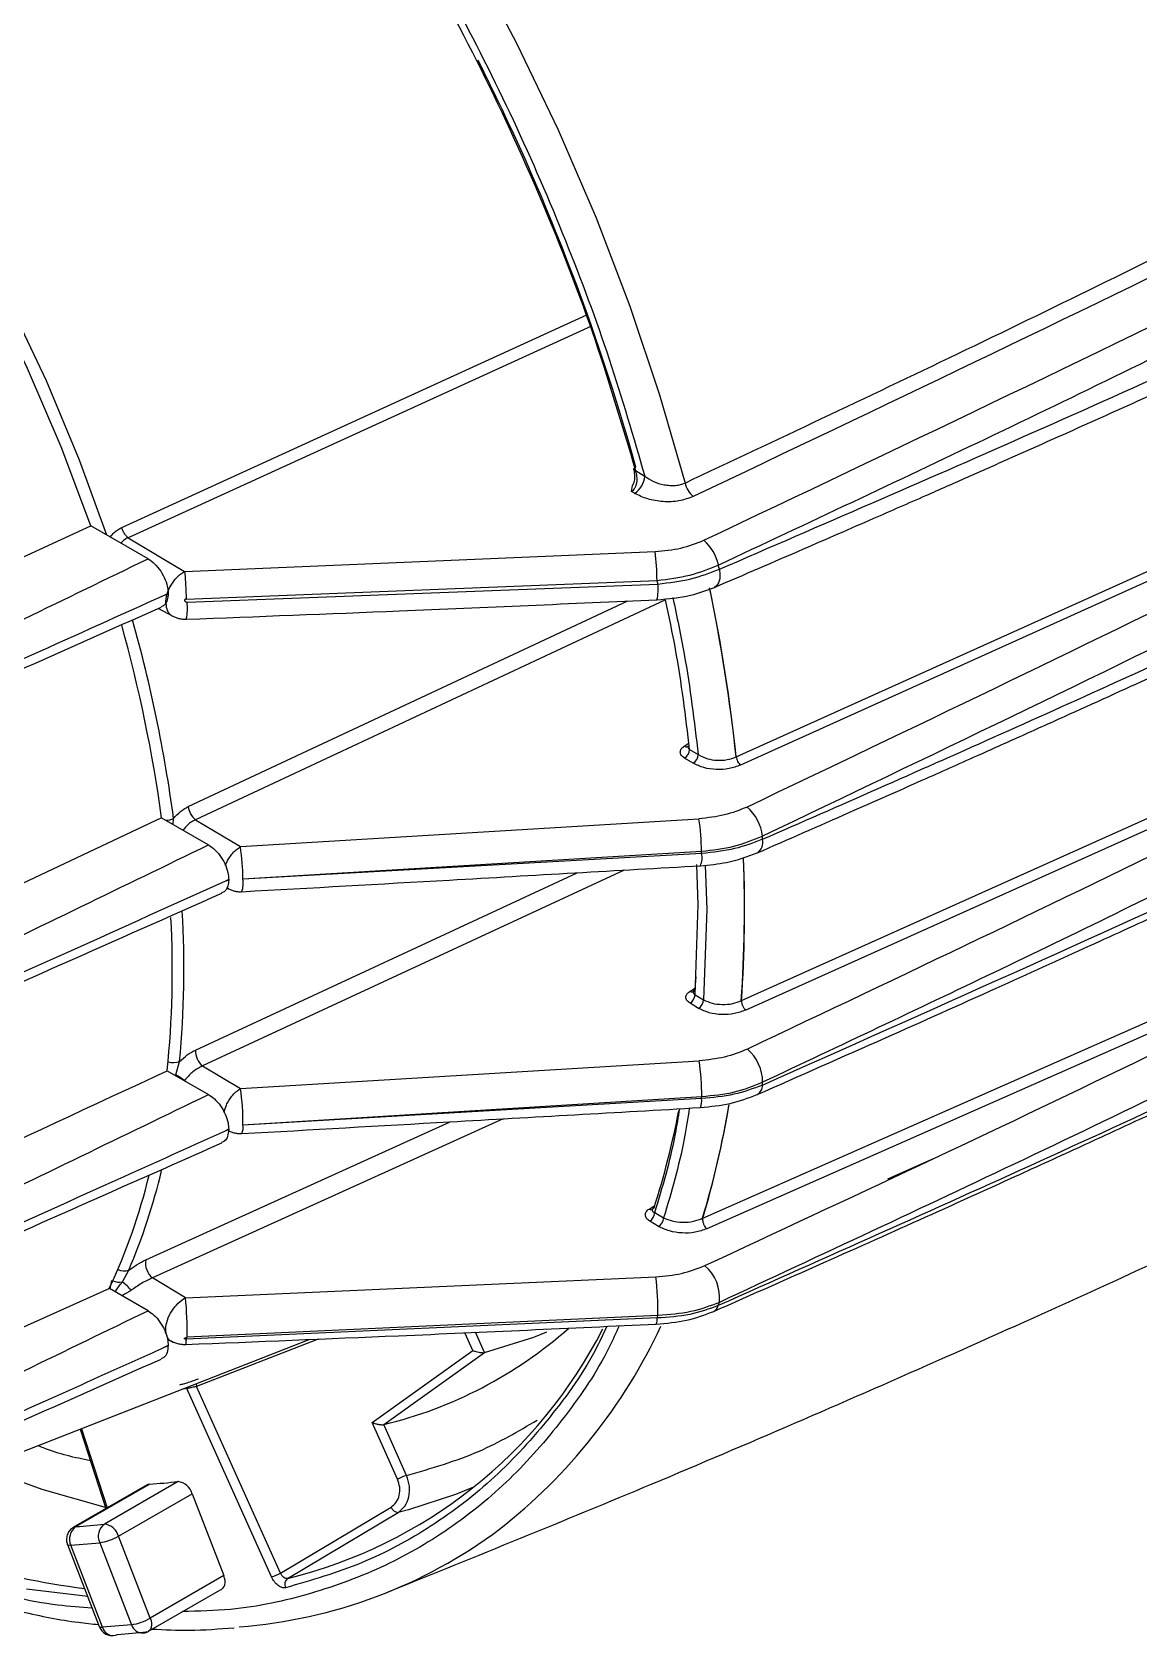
# Model space of a CAD drawing. Extents: x 8 to 113, y 0 to 87.
# Drawn here: x 14.88 to 17.218, y 2.836 to 6.237 of the extents above; entities that cross this region are included whole.
import ezdxf

# ---------------------------------------------------------------- set-up
doc = ezdxf.new("R2010")
doc.units = 0
doc.header["$MEASUREMENT"] = 0
doc.layers.add('OBJECT', color=7, linetype='CONTINUOUS')

msp = doc.modelspace()

# ---------------------------------------------------------------- linework, layer by layer
at = {"layer": 'OBJECT'}
for p, q in [((15.069, 5.1908), (16.0519, 5.6405)), ((16.0615, 5.6165), (15.0826, 5.1692)), ((16.3674, 4.7061), (18.438, 5.6407)), ((18.4469, 5.6233), (16.3764, 4.6888)), ((16.1547, 5.3109), (16.1741, 5.2993)), ((16.1464, 5.2668), (16.1486, 5.2795)), ((16.1528, 5.263), (16.1464, 5.2668)), ((13.3165, 4.4141), (15.0035, 5.1946)), ((15.1246, 5.1247), (15.0035, 5.1946)), ((15.0826, 5.1692), (15.2019, 5.098)), ((15.2019, 5.098), (16.1961, 5.1401)), ((15.2019, 5.098), (15.2019, 5.0979)), ((15.2052, 5.0396), (16.2001, 5.0788)), ((15.2072, 5.0331), (16.2019, 5.0713)), ((15.1672, 5.0511), (15.1672, 5.0509)), ((15.2096, 4.601), (16.1387, 5.0355)), ((16.2181, 5.0376), (15.2247, 4.5731)), ((16.3784, 4.1909), (18.313, 5.06)), ((18.322, 5.0403), (16.3874, 4.171)), ((15.1468, 5.0198), (15.1771, 5.0032)), ((16.2576, 4.7288), (16.2671, 4.7347)), ((16.2643, 4.7289), (16.2651, 4.7283)), ((16.2765, 4.6926), (16.2583, 4.7035)), ((16.2689, 4.7216), (16.2871, 4.7108)), ((15.1533, 4.5773), (13.5283, 3.8134)), ((15.1533, 4.5773), (15.2524, 4.5201)), ((15.1776, 4.5633), (15.1786, 4.576)), ((15.2247, 4.5731), (15.3199, 4.5163)), ((15.3199, 4.5163), (16.2887, 4.5754)), ((16.2966, 3.731), (18.0948, 4.5257)), ((15.3252, 4.4484), (16.2941, 4.5066)), ((16.2945, 4.5017), (15.3252, 4.4477)), ((18.1035, 4.5039), (16.3052, 3.7089)), ((15.2246, 4.0862), (16.0317, 4.4612)), ((16.1304, 4.4668), (15.2399, 4.0528)), ((16.2873, 4.3937), (16.2843, 4.4789)), ((16.302, 4.4773), (16.3053, 4.3833)), ((15.2948, 4.4274), (15.2908, 4.4303)), ((15.291, 4.4294), (15.2946, 4.4275)), ((15.2951, 4.4466), (15.2951, 4.4464)), ((16.2804, 4.2035), (16.2873, 4.3937)), ((16.3053, 4.3833), (16.2984, 4.1928)), ((16.2819, 4.2411), (16.2802, 4.2156)), ((16.2694, 4.2105), (16.2803, 4.2172)), ((16.2878, 4.1746), (16.2698, 4.1854)), ((16.2804, 4.2035), (16.2984, 4.1928)), ((16.3782, 4.1908), (16.3782, 4.1898)), ((16.3784, 4.1899), (16.3784, 4.1909)), ((15.1837, 4.0342), (15.1914, 4.0625)), ((15.2399, 4.0528), (15.32, 4.005)), ((15.32, 4.005), (16.2891, 4.0639)), ((15.1653, 4.0429), (15.2524, 3.9926)), ((15.1837, 4.0342), (15.1814, 4.0336)), ((15.3252, 3.9287), (16.2945, 3.9884)), ((16.2941, 3.984), (15.3252, 3.9281)), ((15.1197, 3.643), (15.7631, 3.9349)), ((15.8747, 3.9412), (15.1339, 3.6049)), ((15.2951, 3.9189), (15.2951, 3.9191)), ((16.7823, 3.8559), (16.6872, 3.8133)), ((16.1836, 3.7506), (16.1954, 3.7578)), ((16.1954, 3.7431), (16.2141, 3.7319)), ((16.2035, 3.7138), (16.1847, 3.725)), ((16.2964, 3.7309), (16.296, 3.7278)), ((16.2963, 3.7279), (16.2966, 3.731)), ((15.0705, 3.5966), (15.084, 3.6212)), ((15.2039, 3.5631), (16.1978, 3.6073)), ((15.0429, 3.5828), (13.3814, 2.836)), ((15.1246, 3.5357), (15.0429, 3.5828)), ((15.0444, 3.5819), (15.0481, 3.5998)), ((15.2039, 3.5631), (15.1339, 3.6049)), ((16.2001, 3.5203), (15.205, 3.4752)), ((16.2019, 3.5257), (15.2072, 3.4795)), ((14.614, 3.1413), (15.4651, 3.475)), ((15.1657, 3.4758), (15.1773, 3.4694)), ((15.4838, 3.4758), (15.2274, 3.3758)), ((15.811, 3.4515), (15.7941, 3.4891)), ((15.8356, 3.4471), (15.8163, 3.4901)), ((15.1617, 3.4596), (15.1672, 3.462)), ((15.1672, 3.462), (15.1672, 3.4621)), ((15.5981, 3.2993), (15.811, 3.4515)), ((15.623, 3.295), (15.8359, 3.4472)), ((15.8359, 3.4472), (15.8356, 3.4471)), ((15.2069, 3.3711), (15.1955, 3.3693)), ((15.2057, 3.3733), (15.2069, 3.3711)), ((15.3856, 2.9732), (15.2069, 3.3711)), ((15.4046, 2.9812), (15.2274, 3.3758)), ((14.9809, 3.2852), (15.0358, 3.1176)), ((14.9838, 3.2863), (15.0385, 3.1191)), ((15.6519, 3.1797), (15.5981, 3.2993)), ((15.623, 3.295), (15.6227, 3.2949)), ((15.6709, 3.1876), (15.6227, 3.2949)), ((15.123, 3.1679), (14.9675, 3.0781)), ((14.9722, 3.0795), (15.1278, 3.1693)), ((15.1883, 3.1747), (15.0328, 3.0849)), ((15.0621, 3.0592), (15.2176, 3.149)), ((15.2176, 3.149), (15.2848, 2.9759)), ((15.4046, 2.9812), (15.6382, 3.1208)), ((15.4196, 2.9697), (15.6529, 3.1093)), ((15.6749, 3.1149), (15.6529, 3.1093)), ((14.9545, 3.0413), (15.0217, 2.8681)), ((14.9612, 3.0399), (15.0225, 3.0453)), ((15.0284, 2.8667), (14.9612, 3.0399)), ((15.0225, 3.0453), (15.0897, 2.8722)), ((15.1293, 2.8861), (15.0621, 3.0592)), ((15.2848, 2.9759), (15.1293, 2.8861)), ((14.9971, 2.9314), (14.8677, 2.9475)), ((15.1259, 2.8584), (15.2814, 2.9482)), ((15.0219, 2.8682), (15.0237, 2.864)), ((15.0897, 2.8722), (15.0284, 2.8667))]:
    msp.add_line(p, q, dxfattribs=at)
at = {"layer": 'OBJECT', "flags": 128}
for points in [[(14.3998, 7.9764), (14.544, 7.8764), (14.6868, 7.7658), (14.8277, 7.6453), (14.9659, 7.5152), (15.1008, 7.3763), (15.2319, 7.2292), (15.3584, 7.0746), (15.4798, 6.9131), (15.5955, 6.7456), (15.705, 6.5728), (15.8078, 6.3955), (15.9034, 6.2146), (15.9914, 6.0308), (16.0713, 5.8451), (16.1428, 5.6583), (16.2055, 5.4712), (16.2592, 5.2848)], [(15.0035, 5.1946), (14.9412, 5.3612), (14.8702, 5.5267), (14.7909, 5.6902), (14.7037, 5.8506), (14.6094, 6.0069), (14.5083, 6.1581), (14.4012, 6.3032), (14.2888, 6.4415), (14.1717, 6.5719), (14.0506, 6.6938), (13.9264, 6.8062), (13.7997, 6.9086), (13.6715, 7.0003), (13.5425, 7.0807), (13.4134, 7.1493), (13.2852, 7.2057), (13.1586, 7.2495)], [(13.7066, 7.0065), (13.8361, 6.9121), (13.964, 6.8068), (14.0892, 6.6914), (14.2111, 6.5666), (14.3289, 6.4331), (14.4417, 6.2919), (14.549, 6.1437), (14.65, 5.9897), (14.7441, 5.8306), (14.8307, 5.6675), (14.9092, 5.5016), (14.9792, 5.3337), (15.0366, 5.1754)], [(16.1509, 5.313), (16.1508, 5.3136), (16.1512, 5.3147), (16.152, 5.3159), (16.1534, 5.3171), (16.1552, 5.3183)], [(16.1547, 5.3109), (16.153, 5.3113), (16.1518, 5.3119), (16.151, 5.3127), (16.1509, 5.313)], [(16.3318, 5.1025), (16.333, 5.0917), (16.3325, 5.082), (16.3303, 5.0739), (16.3266, 5.0679), (16.3216, 5.0643)], [(15.2951, 4.4466), (15.292, 4.4451), (15.2896, 4.444)], [(16.2802, 4.2156), (16.2799, 4.2135), (16.2792, 4.2118), (16.2781, 4.2104), (16.2768, 4.2095), (16.2752, 4.2091), (16.2734, 4.2091), (16.2714, 4.2096), (16.2694, 4.2105)], [(15.8359, 3.4472), (15.9398, 3.4799), (15.9676, 3.491)], [(14.7745, 3.2042), (14.9, 3.1587), (15.039, 3.1194)], [(15.1278, 3.1693), (15.1243, 3.1685), (15.123, 3.1679)], [(15.8121, 3.1626), (15.7743, 3.1472), (15.6749, 3.1149)], [(14.9674, 3.0781), (14.9687, 3.0787), (14.9722, 3.0795)], [(14.9612, 3.0399), (14.9581, 3.0398), (14.9558, 3.0402), (14.9546, 3.041), (14.9545, 3.0413)], [(15.2814, 2.9482), (15.2834, 2.9498), (15.2856, 2.9526), (15.287, 2.9562), (15.2876, 2.9606), (15.2875, 2.9654), (15.2865, 2.9706), (15.2848, 2.9759)], [(15.0217, 2.8681), (15.0218, 2.8679), (15.023, 2.867), (15.0253, 2.8666), (15.0284, 2.8667)], [(15.1293, 2.8861), (15.131, 2.8808), (15.1319, 2.8756), (15.1321, 2.8708), (15.1314, 2.8664), (15.13, 2.8628), (15.1279, 2.86), (15.1259, 2.8585)], [(15.0514, 2.849), (15.0556, 2.8497), (15.0599, 2.8516)], [(15.1218, 2.8571), (15.1175, 2.8553), (15.1143, 2.8546)]]:
    msp.add_lwpolyline(points, dxfattribs=at)
at = {"layer": 'OBJECT'}
for centre, radius, start, end in [((11.6461, 4.0648), 4.6802, 15.5359, 26.8436), ((16.1273, 5.3023), 0.0469, 302.9818, 356.325), ((16.3109, 5.2963), 0.0529, 192.5822, 229.5121), ((15.5814, 5.0693), 0.6188, 0.8779, 6.5725), ((16.2384, 5.0931), 0.0931, 11.4605, 49.4003), ((12.1219, 4.1166), 4.3238, 13.1798, 13.3033), ((16.1118, 5.0597), 0.0908, 346.2754, 7.3509), ((11.9094, 4.0518), 4.4119, 13.3602, 13.4601), ((12.6867, 4.3126), 3.7014, 6.102, 11.7043), ((12.7172, 4.3173), 3.6709, 6.0795, 11.6625), ((15.1074, 5.02), 0.1006, 346.9405, 7.4854), ((12.1106, 4.1596), 3.0712, 7.818, 15.5811), ((12.1363, 4.1668), 3.0697, 7.6615, 15.6581), ((16.2623, 4.7354), 0.0081, 234.7196, 287.4787), ((16.2455, 4.7231), 0.0235, 303.0904, 356.3183), ((16.2637, 4.7123), 0.0235, 303.0915, 356.3172), ((15.2539, 4.607), 0.0447, 187.7073, 229.2907), ((16.3298, 4.529), 0.0933, 5.8361, 49.5594), ((15.1589, 4.6195), 0.0477, 274.5505, 294.3635), ((15.782, 4.5014), 0.5121, 0.5779, 8.2983), ((16.3972, 4.5255), 0.0267, 303.1646, 13.6523), ((12.9941, 4.2506), 3.4405, 4.6882, 4.7992), ((14.8073, 4.4424), 0.5179, 0.6564, 8.1948), ((16.2577, 4.493), 0.0378, 333.8457, 13.4122), ((12.5933, 4.193), 3.714, 4.7682, 4.8435), ((13.5989, 4.3828), 2.7859, 356.0476, 2.2633), ((13.6278, 4.3824), 2.7573, 356.016, 2.2567), ((15.2724, 4.439), 0.0535, 340.4959, 9.4051), ((13.0585, 4.2548), 2.1174, 354.2582, 3.0195), ((13.0555, 4.2585), 2.1449, 354.7551, 3.2552), ((16.257, 4.205), 0.0235, 303.0898, 356.317), ((16.275, 4.1943), 0.0235, 303.0915, 356.3172), ((16.3865, 4.1719), 0.0207, 113.1063, 113.8353), ((15.2682, 4.086), 0.0436, 179.7194, 229.5404), ((16.332, 4.0188), 0.0912, 359.737, 49.7769), ((15.178, 4.0961), 0.0362, 252.4717, 291.7289), ((15.7804, 3.99), 0.5141, 359.8234, 8.2684), ((15.1294, 3.9365), 0.1118, 50.0678, 60.9349), ((13.9038, 4.2465), 2.5297, 354.6882, 354.8249), ((14.8044, 3.9312), 0.5209, 359.7271, 8.1509), ((16.2596, 3.9786), 0.0349, 337.0604, 8.842), ((13.5424, 4.2424), 2.7638, 354.6346, 354.7261), ((16.401, 4.0113), 0.0217, 298.8731, 2.836), ((14.4676, 4.3021), 1.8115, 342.3602, 349.058), ((14.4371, 4.2897), 1.9414, 343.273, 350.5535), ((14.4381, 4.2896), 1.9406, 343.2723, 350.5028), ((15.2926, 3.923), 0.033, 336.6542, 8.9238), ((13.8884, 4.1235), 1.2748, 334.9054, 346.3104), ((13.8696, 4.138), 1.3197, 336.9489, 346.5826), ((16.1884, 3.7574), 0.00829, 235.1706, 285.6952), ((16.1719, 3.7446), 0.0235, 303.0909, 356.3165), ((16.1907, 3.7334), 0.0235, 303.0885, 356.3176), ((16.3005, 3.7212), 0.0106, 111.6706, 113.0764), ((15.1601, 3.6363), 0.0409, 170.6275, 230.212), ((15.0743, 3.6484), 0.0288, 242.4042, 289.6113), ((15.5676, 3.5344), 0.6343, 359.21, 6.5914), ((16.2452, 3.5638), 0.0872, 353.0168, 50.2447), ((15.0646, 3.6363), 0.0402, 249.1153, 278.4143), ((15.0226, 3.531), 0.0812, 35.6015, 53.8204), ((14.4471, 3.491), 0.7602, 359.1328, 5.4433), ((16.3121, 3.5504), 0.0179, 292.9451, 347.9633), ((14.6498, 4.093), 1.7665, 341.9827, 342.208), ((16.1727, 3.5172), 0.0276, 339.0505, 6.3812), ((14.4602, 4.0957), 1.8326, 341.7006, 341.879), ((15.1752, 3.9624), 1.0223, 283.8287, 332.9511), ((15.4052, 4.1883), 0.9195, 283.7028, 311.3755), ((15.1443, 3.9987), 1.1738, 308.0178, 335.0356), ((15.2498, 3.3834), 0.0236, 184.8995, 198.7454), ((15.0631, 4.2341), 1.0668, 273.4766, 276.7422), ((15.1837, 3.1398), 0.0352, 15.1926, 82.4241), ((15.6937, 3.1065), 0.0843, 105.7214, 119.7685), ((15.2288, 4.7664), 1.8334, 245.6295, 262.5299), ((15.654, 3.1258), 0.0166, 197.5508, 266.217), ((14.9915, 3.0528), 0.0329, 125.9471, 203.143), ((14.9075, 4.1443), 1.0668, 273.4766, 276.7422), ((15.0517, 3.0589), 0.0322, 126.0933, 204.8037), ((15.0281, 3.05), 0.0352, 15.1926, 82.4241), ((15.2379, 3.9159), 1.0512, 274.3397, 306.7761), ((15.005, 3.1585), 0.1145, 278.7777, 299.8913), ((15.3628, 3.0544), 0.0843, 285.7217, 299.7682), ((15.4289, 2.9574), 0.0155, 127.3348, 207.8951), ((15.0514, 2.8727), 0.0237, 194.735, 270.1327), ((15.0722, 2.9853), 0.1145, 278.7777, 299.8913), ((15.1137, 2.8798), 0.0251, 197.5417, 271.4628), ((14.9869, 4.0172), 1.1679, 273.5854, 276.6335)]:
    msp.add_arc(centre, radius, start, end, dxfattribs=at)
for points, knots in [([(14.3643, 7.9047), (14.4279, 7.8609), (14.5562, 7.7727), (14.7469, 7.6151), (14.9364, 7.4379), (15.1219, 7.2408), (15.3009, 7.0261), (15.4701, 6.7968), (15.6275, 6.5559), (15.7708, 6.3066), (15.8983, 6.0533), (16.0083, 5.7992), (16.102, 5.5475), (16.1502, 5.3816), (16.1741, 5.2993)], [0, 0, 0, 0, 0.0803207, 0.16194, 0.244772, 0.3293776, 0.4144874, 0.5, 0.5855181, 0.670628, 0.755228, 0.8380655, 0.919682, 1, 1, 1, 1]), ([(15.2898, 7.0114), (15.3536, 6.9267), (15.4817, 6.7568), (15.6555, 6.482), (15.8133, 6.196), (15.9505, 5.9021), (16.0674, 5.6055), (16.1257, 5.4088), (16.1547, 5.3109)], [0, 0, 0, 0, 0.165461, 0.332207, 0.5, 0.667784, 0.834534, 1, 1, 1, 1]), ([(16.2592, 5.2848), (16.4517, 5.3754), (16.8435, 5.56), (17.4321, 5.8489), (18.0176, 6.1451), (18.5939, 6.4475), (18.9913, 6.6602), (19.1979, 6.7757), (19.2193, 6.7876)], [0, 0, 0, 0, 0.1891529, 0.3851663, 0.5880463, 0.7814733, 0.977427, 1, 1, 1, 1]), ([(19.2498, 6.77), (19.0396, 6.6534), (18.4569, 6.3303), (17.4678, 5.8234), (16.6734, 5.4451), (16.2765, 5.2561)], [0, 0, 0, 0, 0.2201851, 0.6104297, 1, 1, 1, 1]), ([(16.299, 5.1637), (16.7044, 5.3564), (17.5159, 5.7421), (18.53, 6.261), (19.1286, 6.5928), (19.347, 6.7139)], [0, 0, 0, 0, 0.388118, 0.776745, 1, 1, 1, 1]), ([(16.3296, 5.1115), (16.5185, 5.2001), (16.9028, 5.3804), (17.4797, 5.6621), (18.0536, 5.9508), (18.6192, 6.2453), (19.0785, 6.4905), (19.3498, 6.6414), (19.4393, 6.6911)], [0, 0, 0, 0, 0.176451, 0.3589388, 0.5474679, 0.7276616, 0.9101702, 1, 1, 1, 1]), ([(16.3318, 5.1025), (16.5465, 5.1955), (16.9886, 5.3869), (17.659, 5.6904), (18.1098, 5.9039), (18.3412, 6.0136)], [0, 0, 0, 0, 0.315, 0.648332, 1, 1, 1, 1]), ([(16.3216, 5.0643), (16.3843, 5.0913), (16.4967, 5.1398), (16.6454, 5.2046), (16.7609, 5.2552), (16.8567, 5.2975), (17.0365, 5.3773), (17.2628, 5.4789), (17.5282, 5.6), (17.6965, 5.6777), (17.8197, 5.7351), (17.9126, 5.7785), (18.0301, 5.8338), (18.1724, 5.9012), (18.2751, 5.9503), (18.3306, 5.9769)], [0, 0, 0, 0, 0.091691, 0.164514, 0.218476, 0.261777, 0.30597, 0.484367, 0.5981, 0.703041, 0.737311, 0.783982, 0.843319, 0.915324, 1, 1, 1, 1]), ([(18.4469, 5.6233), (18.1099, 5.4487), (17.4358, 5.0994), (16.7389, 4.7664), (16.3903, 4.5999)], [0, 0, 0, 0, 0.499931, 1, 1, 1, 1]), ([(18.5055, 5.5759), (18.1619, 5.3976), (17.4793, 5.0433), (16.7733, 4.706), (16.4226, 4.5384)], [0, 0, 0, 0, 0.50338, 1, 1, 1, 1]), ([(16.4232, 4.5318), (16.5861, 4.6034), (16.9217, 4.7509), (17.4327, 4.9832), (17.9671, 5.2319), (18.3271, 5.4059), (18.5118, 5.4951)], [0, 0, 0, 0, 0.22962, 0.472827, 0.72962, 1, 1, 1, 1]), ([(16.4118, 4.5032), (16.477, 4.5317), (16.5939, 4.5829), (16.7485, 4.6514), (16.8686, 4.705), (16.9682, 4.7497), (17.1551, 4.8339), (17.3903, 4.9413), (17.6663, 5.0692), (17.8412, 5.1513), (17.9693, 5.2119), (18.0658, 5.2577), (18.188, 5.3161), (18.3358, 5.3872), (18.4425, 5.4391), (18.5002, 5.4672)], [0, 0, 0, 0, 0.09169, 0.164513, 0.218477, 0.261778, 0.305972, 0.48437, 0.598102, 0.703044, 0.737312, 0.783982, 0.843318, 0.915323, 1, 1, 1, 1]), ([(16.1464, 5.2668), (16.1476, 5.2678), (16.1503, 5.2698), (16.1535, 5.2742), (16.156, 5.2797), (16.1581, 5.2879), (16.1584, 5.2989), (16.156, 5.3069), (16.1547, 5.3109)], [0, 0, 0, 0, 0.115727, 0.237004, 0.365059, 0.500934, 0.749863, 1, 1, 1, 1]), ([(16.1509, 5.313), (16.1517, 5.3085), (16.1534, 5.2997), (16.1521, 5.2876), (16.1491, 5.2818), (16.1481, 5.2798)], [0, 0, 0, 0, 0.402238, 0.791312, 1, 1, 1, 1]), ([(16.1741, 5.2993), (16.18, 5.2953), (16.1919, 5.2873), (16.2112, 5.2814), (16.2272, 5.2794), (16.2391, 5.2796), (16.25, 5.2813), (16.2562, 5.2837), (16.2592, 5.2848)], [0, 0, 0, 0, 0.250259, 0.499689, 0.634038, 0.76157, 0.883198, 1, 1, 1, 1]), ([(16.2765, 5.2561), (16.2668, 5.2526), (16.2473, 5.2455), (16.2125, 5.2445), (16.1791, 5.25), (16.1616, 5.2586), (16.1528, 5.263)], [0, 0, 0, 0, 0.2497037, 0.4994833, 0.7493642, 1, 1, 1, 1]), ([(15.0449, 5.1706), (15.0475, 5.174), (15.0543, 5.1828), (15.0634, 5.1878), (15.069, 5.1908)], [0, 0, 0, 0, 0.384931, 1, 1, 1, 1]), ([(15.0826, 5.1692), (15.0812, 5.1704), (15.0784, 5.1728), (15.0745, 5.1782), (15.0712, 5.1844), (15.0697, 5.1887), (15.069, 5.1908)], [0, 0, 0, 0, 0.245159, 0.499986, 0.754817, 1, 1, 1, 1]), ([(15.0826, 5.1692), (15.0791, 5.1675), (15.0734, 5.1647), (15.0691, 5.1596), (15.0675, 5.1576)], [0, 0, 0, 0, 0.606097, 1, 1, 1, 1]), ([(16.1961, 5.1401), (16.2147, 5.1418), (16.2519, 5.1451), (16.2833, 5.1575), (16.299, 5.1637)], [0, 0, 0, 0, 0.498689, 1, 1, 1, 1]), ([(16.3191, 3.5339), (16.4023, 3.5706), (16.5568, 3.6389), (16.7694, 3.7344), (16.946, 3.8144), (17.0895, 3.8801), (17.212, 3.9365), (17.3259, 3.9893), (17.5092, 4.0748), (17.7616, 4.1939), (18.0647, 4.3396), (18.3488, 4.4783), (18.6061, 4.6058), (18.8055, 4.7061), (18.9594, 4.7841), (19.0859, 4.8487), (19.2423, 4.9291), (19.4282, 5.0259), (19.5765, 5.1035), (19.6622, 5.1492), (19.6766, 5.1569)], [0, 0, 0, 0, 0.071655, 0.133072, 0.184261, 0.22523, 0.258397, 0.291507, 0.325145, 0.419722, 0.514664, 0.595221, 0.674581, 0.746977, 0.776419, 0.814924, 0.862775, 0.919976, 0.986531, 1, 1, 1, 1]), ([(19.6766, 5.1647), (19.4717, 5.0571), (19.0494, 4.8353), (18.3921, 4.506), (17.7088, 4.1753), (17.0208, 3.8543), (16.5569, 3.6478), (16.3296, 3.5466)], [0, 0, 0, 0, 0.190637, 0.392769, 0.598173, 0.803117, 1, 1, 1, 1]), ([(13.9358, 4.5463), (14.1574, 4.6544), (14.5533, 4.8475), (14.95, 5.04), (15.1246, 5.1247)], [0, 0, 0, 0, 0.560008, 1, 1, 1, 1]), ([(15.1246, 5.1247), (15.1294, 5.1213), (15.1391, 5.1146), (15.1519, 5.0987), (15.1616, 5.0806), (15.1665, 5.064), (15.167, 5.0547), (15.1672, 5.0511)], [0, 0, 0, 0, 0.217203, 0.434333, 0.650165, 0.864389, 1, 1, 1, 1]), ([(16.2001, 5.0788), (16.2239, 5.0817), (16.2707, 5.0876), (16.3102, 5.1036), (16.3296, 5.1115)], [0, 0, 0, 0, 0.506803, 1, 1, 1, 1]), ([(16.2019, 5.0713), (16.2258, 5.0742), (16.2727, 5.0798), (16.3123, 5.095), (16.3318, 5.1025)], [0, 0, 0, 0, 0.509049, 1, 1, 1, 1]), ([(15.1621, 5.0306), (15.1626, 5.0369), (15.1636, 5.0495), (15.1725, 5.0692), (15.1832, 5.0833), (15.1933, 5.0926), (15.199, 5.0961), (15.2019, 5.0979)], [0, 0, 0, 0, 0.250886, 0.499859, 0.733623, 0.862855, 1, 1, 1, 1]), ([(15.2019, 5.0979), (15.2023, 5.0935), (15.2031, 5.085), (15.2041, 5.0683), (15.2048, 5.0528), (15.2051, 5.0437), (15.2052, 5.0396)], [0, 0, 0, 0, 0.295101, 0.569756, 0.806961, 1, 1, 1, 1]), ([(15.1617, 5.0486), (15.1613, 5.0484), (15.0669, 5.0058), (14.9052, 4.9329), (14.7272, 4.8526), (14.6427, 4.8144), (14.6253, 4.8066), (14.6248, 4.8064)], [0, 0, 0, 0, 0.002464, 0.527441, 0.903158, 0.997088, 1, 1, 1, 1]), ([(15.1672, 5.0509), (15.1668, 5.0464), (15.166, 5.0366), (15.1606, 5.0267), (15.1547, 5.0242), (15.1524, 5.0232)], [0, 0, 0, 0, 0.34784, 0.742005, 1, 1, 1, 1]), ([(15.1672, 5.0511), (15.1662, 5.0507), (15.1644, 5.0498), (15.1625, 5.0489), (15.1617, 5.0486)], [0, 0, 0, 0, 0.559993, 1, 1, 1, 1]), ([(15.1617, 5.0486), (15.1628, 5.049), (15.1646, 5.0498), (15.1664, 5.0506), (15.1672, 5.0509)], [0, 0, 0, 0, 0.5599937, 1, 1, 1, 1]), ([(15.2052, 5.0396), (15.2047, 5.0395), (15.2039, 5.0394), (15.203, 5.039), (15.2024, 5.0385), (15.202, 5.0379), (15.2018, 5.0372), (15.2019, 5.0364), (15.2022, 5.0355), (15.2029, 5.0345), (15.2042, 5.0337), (15.2057, 5.0332), (15.2067, 5.0331), (15.2072, 5.0331)], [0, 0, 0, 0, 0.13574, 0.194591, 0.250843, 0.311563, 0.37511, 0.438068, 0.500883, 0.619799, 0.750938, 0.873701, 1, 1, 1, 1]), ([(15.2057, 4.9969), (15.3558, 5.0027), (15.6873, 5.0154), (16.0186, 5.0301), (16.2, 5.0381)], [0, 0, 0, 0, 0.452475, 1, 1, 1, 1]), ([(16.2, 5.0381), (16.2243, 5.0403), (16.2677, 5.0442), (16.3051, 5.0582), (16.3216, 5.0643)], [0, 0, 0, 0, 0.559422, 1, 1, 1, 1]), ([(16.2689, 4.7216), (16.2605, 4.7918), (16.2481, 4.8957), (16.2255, 5.0029), (16.2181, 5.0376)], [0, 0, 0, 0, 0.676025, 1, 1, 1, 1]), ([(16.2336, 5.0427), (16.242, 5.0027), (16.2657, 4.8901), (16.2787, 4.7811), (16.2871, 4.7108)], [0, 0, 0, 0, 0.35548, 1, 1, 1, 1]), ([(18.322, 5.0403), (18.005, 4.878), (17.3712, 4.5535), (16.7176, 4.2434), (16.3909, 4.0884)], [0, 0, 0, 0, 0.500229, 1, 1, 1, 1]), ([(18.5118, 5.053), (18.3271, 4.9572), (17.9671, 4.7704), (17.4327, 4.5032), (16.9217, 4.2537), (16.5861, 4.0953), (16.4232, 4.0184)], [0, 0, 0, 0, 0.27038, 0.527173, 0.77038, 1, 1, 1, 1]), ([(13.9493, 4.4889), (14.1322, 4.5699), (14.5336, 4.7476), (14.9345, 4.9256), (15.1527, 5.0225)], [0, 0, 0, 0, 0.455752, 1, 1, 1, 1]), ([(15.1621, 5.0306), (15.1628, 5.0252), (15.1639, 5.0166), (15.1687, 5.0095), (15.1719, 5.0064), (15.1738, 5.0051), (15.1748, 5.0044), (15.1753, 5.0042), (15.1754, 5.0041)], [0, 0, 0, 0, 0.464823, 0.730673, 0.871917, 0.944596, 0.981447, 1, 1, 1, 1]), ([(15.1753, 5.0042), (15.1775, 5.0031), (15.182, 5.0009), (15.1895, 4.9986), (15.1976, 4.9971), (15.2029, 4.997), (15.2057, 4.9969)], [0, 0, 0, 0, 0.247422, 0.487124, 0.732383, 1, 1, 1, 1]), ([(16.4226, 4.0124), (16.7733, 4.1686), (17.4793, 4.4831), (18.1619, 4.8132), (18.5055, 4.9794)], [0, 0, 0, 0, 0.49662, 1, 1, 1, 1]), ([(16.4114, 3.9923), (16.5019, 4.0322), (16.671, 4.1068), (16.9054, 4.212), (17.1037, 4.3019), (17.2673, 4.3768), (17.4059, 4.4408), (17.5314, 4.4991), (17.6544, 4.5566), (17.779, 4.6152), (17.9162, 4.6802), (18.0782, 4.7575), (18.2748, 4.8522), (18.4171, 4.9217), (18.4942, 4.9595)], [0, 0, 0, 0, 0.127673, 0.238652, 0.332946, 0.410559, 0.472851, 0.532128, 0.591338, 0.650482, 0.712496, 0.790612, 0.886445, 1, 1, 1, 1]), ([(16.2583, 4.7035), (16.2558, 4.7053), (16.2509, 4.709), (16.2486, 4.716), (16.2505, 4.7231), (16.2553, 4.7269), (16.2576, 4.7288)], [0, 0, 0, 0, 0.250074, 0.499948, 0.749383, 1, 1, 1, 1]), ([(16.2644, 4.7289), (16.2645, 4.728), (16.2648, 4.7263), (16.2664, 4.7238), (16.268, 4.7224), (16.2689, 4.7216)], [0, 0, 0, 0, 0.338146, 0.635178, 1, 1, 1, 1]), ([(16.2871, 4.7108), (16.2935, 4.7075), (16.305, 4.7016), (16.327, 4.6982), (16.3486, 4.6991), (16.3611, 4.7037), (16.3672, 4.706)], [0, 0, 0, 0, 0.275543, 0.500053, 0.755367, 1, 1, 1, 1]), ([(16.3674, 4.7061), (16.3677, 4.7046), (16.3682, 4.7014), (16.3703, 4.6963), (16.3732, 4.6917), (16.3753, 4.6897), (16.3764, 4.6888)], [0, 0, 0, 0, 0.241912, 0.499998, 0.758083, 1, 1, 1, 1]), ([(16.3764, 4.6888), (16.3686, 4.6859), (16.3531, 4.68), (16.3252, 4.6785), (16.2979, 4.6822), (16.2837, 4.6891), (16.2765, 4.6926)], [0, 0, 0, 0, 0.249736, 0.499486, 0.74926, 1, 1, 1, 1]), ([(15.1786, 4.576), (15.1833, 4.5812), (15.1927, 4.5917), (15.204, 4.5979), (15.2096, 4.601)], [0, 0, 0, 0, 0.500343, 1, 1, 1, 1]), ([(16.3903, 4.5999), (16.3748, 4.5937), (16.3439, 4.5812), (16.3071, 4.5773), (16.2887, 4.5754)], [0, 0, 0, 0, 0.50155, 1, 1, 1, 1]), ([(15.2247, 4.5731), (15.2213, 4.5714), (15.2145, 4.568), (15.2056, 4.5602), (15.2011, 4.5539), (15.199, 4.551)], [0, 0, 0, 0, 0.3525921, 0.6946309, 1, 1, 1, 1]), ([(16.2941, 4.5066), (16.3175, 4.5093), (16.3641, 4.5147), (16.4032, 4.5306), (16.4226, 4.5384)], [0, 0, 0, 0, 0.503406, 1, 1, 1, 1]), ([(16.4232, 4.5318), (16.404, 4.5245), (16.3649, 4.5095), (16.3183, 4.5044), (16.2945, 4.5017)], [0, 0, 0, 0, 0.488529, 1, 1, 1, 1]), ([(18.3412, 4.533), (18.1098, 4.4152), (17.659, 4.1856), (16.9886, 3.8594), (16.5465, 3.6533), (16.3318, 3.5532)], [0, 0, 0, 0, 0.351668, 0.685, 1, 1, 1, 1]), ([(14.0297, 3.9258), (14.2577, 4.0369), (14.6649, 4.2353), (15.0729, 4.4331), (15.2524, 4.5201)], [0, 0, 0, 0, 0.560008, 1, 1, 1, 1]), ([(15.2524, 4.5201), (15.2573, 4.5168), (15.2669, 4.5101), (15.2798, 4.4941), (15.2894, 4.476), (15.2944, 4.4594), (15.2949, 4.4502), (15.2951, 4.4466)], [0, 0, 0, 0, 0.217202, 0.434334, 0.650167, 0.86439, 1, 1, 1, 1]), ([(15.2885, 4.4763), (15.2895, 4.4791), (15.2915, 4.4852), (15.2971, 4.494), (15.3036, 4.5027), (15.3114, 4.5106), (15.317, 4.5143), (15.3199, 4.5163)], [0, 0, 0, 0, 0.169246, 0.362394, 0.565242, 0.777778, 1, 1, 1, 1]), ([(16.2921, 4.476), (16.3108, 4.4778), (16.3536, 4.4817), (16.3909, 4.4954), (16.4118, 4.5032)], [0, 0, 0, 0, 0.436517, 1, 1, 1, 1]), ([(16.301, 3.6309), (16.6051, 3.7727), (17.2149, 4.0572), (17.8068, 4.3547), (18.1035, 4.5039)], [0, 0, 0, 0, 0.498752, 1, 1, 1, 1]), ([(15.3229, 4.4211), (15.4691, 4.4293), (15.7922, 4.4475), (16.1152, 4.466), (16.2921, 4.476)], [0, 0, 0, 0, 0.452472, 1, 1, 1, 1]), ([(15.2896, 4.444), (15.2892, 4.4438), (15.18, 4.3945), (15.0035, 4.315), (14.8107, 4.228), (14.7261, 4.1899), (14.7088, 4.182), (14.7083, 4.1818)], [0, 0, 0, 0, 0.002275, 0.563506, 0.91051, 0.997261, 1, 1, 1, 1]), ([(15.2951, 4.4464), (15.2947, 4.4418), (15.2939, 4.4321), (15.2885, 4.4222), (15.2826, 4.4197), (15.2802, 4.4187)], [0, 0, 0, 0, 0.347845, 0.742003, 1, 1, 1, 1]), ([(15.2896, 4.444), (15.2906, 4.4444), (15.2925, 4.4452), (15.2943, 4.446), (15.2951, 4.4464)], [0, 0, 0, 0, 0.560015, 1, 1, 1, 1]), ([(15.2948, 4.4274), (15.2971, 4.4262), (15.3017, 4.4241), (15.3092, 4.422), (15.3168, 4.4209), (15.3211, 4.4212), (15.3233, 4.4214)], [0, 0, 0, 0, 0.255132, 0.495449, 0.73852, 1, 1, 1, 1]), ([(15.3252, 4.4477), (15.3252, 4.4477), (15.325, 4.4477), (15.3249, 4.4478), (15.3248, 4.4478), (15.3248, 4.4479), (15.3247, 4.448), (15.3247, 4.4481), (15.3247, 4.4481), (15.3248, 4.4482), (15.3248, 4.4483), (15.3249, 4.4483), (15.325, 4.4483), (15.3251, 4.4484), (15.3252, 4.4484)], [0, 0, 0, 0, 0.14846, 0.270216, 0.325866, 0.380992, 0.499258, 0.560332, 0.615032, 0.666467, 0.718978, 0.77612, 0.84064, 1, 1, 1, 1]), ([(14.0432, 3.8696), (14.2313, 3.9529), (14.644, 4.1354), (15.0562, 4.3184), (15.2806, 4.4179)], [0, 0, 0, 0, 0.455736, 1, 1, 1, 1]), ([(15.6321, 2.9414), (15.8183, 3.0168), (16.206, 3.1739), (16.7908, 3.4272), (17.3871, 3.6981), (17.9649, 3.9731), (18.3414, 4.1633), (18.5224, 4.2548)], [0, 0, 0, 0, 0.1902424, 0.3962076, 0.6023972, 0.8087754, 1, 1, 1, 1]), ([(16.2698, 4.1854), (16.2674, 4.1872), (16.2625, 4.1909), (16.2603, 4.1979), (16.2623, 4.2049), (16.267, 4.2087), (16.2694, 4.2105)], [0, 0, 0, 0, 0.250044, 0.499888, 0.749256, 1, 1, 1, 1]), ([(16.2802, 4.2156), (16.279, 4.2146), (16.2766, 4.2127), (16.2756, 4.2094), (16.2765, 4.2068), (16.2783, 4.2048), (16.2797, 4.204), (16.2804, 4.2035)], [0, 0, 0, 0, 0.247052, 0.499455, 0.726368, 0.857452, 1, 1, 1, 1]), ([(16.2984, 4.1928), (16.3042, 4.1901), (16.3155, 4.1848), (16.3377, 4.1821), (16.3599, 4.1837), (16.3723, 4.1885), (16.3782, 4.1908)], [0, 0, 0, 0, 0.2504931, 0.5000217, 0.7627112, 1, 1, 1, 1]), ([(16.3784, 4.1899), (16.3785, 4.1883), (16.3788, 4.1858), (16.3799, 4.1821), (16.3811, 4.1793), (16.3825, 4.1767), (16.3846, 4.1736), (16.3863, 4.172), (16.3874, 4.171)], [0, 0, 0, 0, 0.24273, 0.372399, 0.504166, 0.63532, 0.763244, 1, 1, 1, 1]), ([(16.3874, 4.171), (16.3797, 4.1681), (16.3642, 4.1623), (16.3364, 4.1606), (16.3092, 4.1643), (16.295, 4.1712), (16.2878, 4.1746)], [0, 0, 0, 0, 0.249768, 0.499524, 0.749281, 1, 1, 1, 1]), ([(15.1914, 4.0625), (15.1967, 4.0673), (15.2074, 4.077), (15.2189, 4.0831), (15.2246, 4.0862)], [0, 0, 0, 0, 0.500466, 1, 1, 1, 1]), ([(16.3909, 4.0884), (16.3753, 4.0821), (16.3443, 4.0697), (16.3075, 4.0658), (16.2891, 4.0639)], [0, 0, 0, 0, 0.50157, 1, 1, 1, 1]), ([(15.2399, 4.0528), (15.2366, 4.0512), (15.2296, 4.048), (15.22, 4.0411), (15.2102, 4.0324), (15.2048, 4.0259), (15.2016, 4.0219)], [0, 0, 0, 0, 0.233726, 0.500421, 0.69251, 1, 1, 1, 1]), ([(13.5474, 3.2892), (13.7726, 3.394), (14.3121, 3.6451), (14.8512, 3.8965), (15.1653, 4.0429)], [0, 0, 0, 0, 0.4174352, 1, 1, 1, 1]), ([(16.2945, 3.9884), (16.3183, 3.9907), (16.3649, 3.9952), (16.404, 4.0108), (16.4232, 4.0184)], [0, 0, 0, 0, 0.511471, 1, 1, 1, 1]), ([(14.0297, 3.3984), (14.2577, 3.5095), (14.6649, 3.7079), (15.0729, 3.9056), (15.2524, 3.9926)], [0, 0, 0, 0, 0.560008, 1, 1, 1, 1]), ([(15.2524, 3.9926), (15.2566, 3.9898), (15.2656, 3.9837), (15.2782, 3.969), (15.2883, 3.9511), (15.2942, 3.9336), (15.2948, 3.9235), (15.2951, 3.9191)], [0, 0, 0, 0, 0.1876001, 0.4047628, 0.6207737, 0.8351753, 1, 1, 1, 1]), ([(15.2851, 3.9554), (15.2866, 3.9603), (15.289, 3.9686), (15.2953, 3.98), (15.302, 3.9895), (15.3104, 3.9986), (15.3167, 4.0028), (15.32, 4.005)], [0, 0, 0, 0, 0.248584, 0.413659, 0.593929, 0.789379, 1, 1, 1, 1]), ([(16.2917, 3.965), (16.3132, 3.9672), (16.3562, 3.9714), (16.393, 3.9853), (16.4114, 3.9923)], [0, 0, 0, 0, 0.4988017, 1, 1, 1, 1]), ([(16.4226, 4.0124), (16.4032, 4.005), (16.3641, 3.9903), (16.3175, 3.9861), (16.2941, 3.984)], [0, 0, 0, 0, 0.496594, 1, 1, 1, 1]), ([(15.3229, 3.9099), (15.469, 3.9182), (15.792, 3.9365), (16.1149, 3.9549), (16.2917, 3.965)], [0, 0, 0, 0, 0.452489, 1, 1, 1, 1]), ([(16.1954, 3.7431), (16.2117, 3.797), (16.233, 3.8671), (16.2452, 3.9447), (16.248, 3.9625)], [0, 0, 0, 0, 0.769397, 1, 1, 1, 1]), ([(16.2683, 3.9637), (16.2649, 3.9418), (16.2523, 3.8601), (16.2303, 3.7861), (16.2141, 3.7319)], [0, 0, 0, 0, 0.267427, 1, 1, 1, 1]), ([(14.7083, 3.6543), (14.7088, 3.6545), (14.8181, 3.7038), (14.9945, 3.7835), (15.1874, 3.8704), (15.2719, 3.9085), (15.2892, 3.9163), (15.2896, 3.9165)], [0, 0, 0, 0, 0.002739, 0.563971, 0.910975, 0.997725, 1, 1, 1, 1]), ([(15.2951, 3.9189), (15.2946, 3.9137), (15.2936, 3.9035), (15.2878, 3.894), (15.2822, 3.892), (15.2802, 3.8913)], [0, 0, 0, 0, 0.3944145, 0.7888389, 1, 1, 1, 1]), ([(15.2951, 3.9191), (15.2941, 3.9186), (15.2922, 3.9177), (15.2904, 3.9169), (15.2896, 3.9165)], [0, 0, 0, 0, 0.560018, 1, 1, 1, 1]), ([(15.2896, 3.9165), (15.2906, 3.917), (15.2925, 3.9178), (15.2943, 3.9185), (15.2951, 3.9189)], [0, 0, 0, 0, 0.560015, 1, 1, 1, 1]), ([(15.2945, 3.9163), (15.297, 3.9151), (15.3018, 3.9128), (15.3097, 3.9108), (15.3171, 3.9097), (15.3211, 3.9099), (15.3231, 3.91)], [0, 0, 0, 0, 0.282371, 0.530465, 0.762838, 1, 1, 1, 1]), ([(15.3252, 3.9281), (15.3251, 3.9281), (15.325, 3.9281), (15.3249, 3.9281), (15.3248, 3.9282), (15.3248, 3.9282), (15.3247, 3.9283), (15.3247, 3.9283), (15.3247, 3.9284), (15.3248, 3.9285), (15.3248, 3.9285), (15.3249, 3.9286), (15.325, 3.9287), (15.3252, 3.9287), (15.3252, 3.9287)], [0, 0, 0, 0, 0.156114, 0.220098, 0.277037, 0.329652, 0.38159, 0.436517, 0.497311, 0.615066, 0.669946, 0.725272, 0.848175, 1, 1, 1, 1]), ([(14.0432, 3.3422), (14.2313, 3.4254), (14.644, 3.608), (15.0562, 3.7909), (15.2806, 3.8904)], [0, 0, 0, 0, 0.455742, 1, 1, 1, 1]), ([(16.1847, 3.725), (16.1822, 3.7268), (16.1773, 3.7305), (16.1746, 3.7377), (16.1763, 3.7436), (16.1797, 3.7479), (16.1823, 3.7497), (16.1836, 3.7506)], [0, 0, 0, 0, 0.249848, 0.499446, 0.748666, 0.874857, 1, 1, 1, 1]), ([(16.1939, 3.7532), (16.1933, 3.7528), (16.192, 3.7519), (16.1907, 3.7504), (16.19, 3.7488), (16.19, 3.7478), (16.1901, 3.7473)], [0, 0, 0, 0, 0.233493, 0.476123, 0.730782, 1, 1, 1, 1]), ([(16.1901, 3.7473), (16.1904, 3.7466), (16.1912, 3.7449), (16.1938, 3.7438), (16.1954, 3.7431)], [0, 0, 0, 0, 0.420605, 1, 1, 1, 1]), ([(16.3052, 3.7089), (16.2972, 3.706), (16.2812, 3.7002), (16.2528, 3.699), (16.2252, 3.7032), (16.2107, 3.7102), (16.2035, 3.7138)], [0, 0, 0, 0, 0.249669, 0.499417, 0.749226, 1, 1, 1, 1]), ([(16.2141, 3.7319), (16.2199, 3.7295), (16.2316, 3.7245), (16.2541, 3.722), (16.2772, 3.7237), (16.2902, 3.7286), (16.2964, 3.7309)], [0, 0, 0, 0, 0.250635, 0.500304, 0.760651, 1, 1, 1, 1]), ([(16.2963, 3.7279), (16.2964, 3.7262), (16.2967, 3.7236), (16.2979, 3.7198), (16.2994, 3.7161), (16.3019, 3.712), (16.3041, 3.7099), (16.3052, 3.7089)], [0, 0, 0, 0, 0.251191, 0.383289, 0.515914, 0.77076, 1, 1, 1, 1]), ([(15.084, 3.6212), (15.0899, 3.6255), (15.1018, 3.6341), (15.1137, 3.64), (15.1197, 3.643)], [0, 0, 0, 0, 0.500681, 1, 1, 1, 1]), ([(16.1978, 3.6073), (16.2163, 3.609), (16.2536, 3.6124), (16.2851, 3.6247), (16.301, 3.6309)], [0, 0, 0, 0, 0.498606, 1, 1, 1, 1]), ([(15.0554, 3.5756), (15.059, 3.5813), (15.0631, 3.5877), (15.0698, 3.5957), (15.0705, 3.5966)], [0, 0, 0, 0, 0.895447, 1, 1, 1, 1]), ([(15.0886, 3.5783), (15.0823, 3.5745), (15.0754, 3.5704), (15.0699, 3.5677), (15.0695, 3.5675)], [0, 0, 0, 0, 0.919529, 1, 1, 1, 1]), ([(15.1339, 3.6049), (15.1302, 3.6033), (15.1225, 3.6), (15.1066, 3.5912), (15.0957, 3.5834), (15.0886, 3.5783)], [0, 0, 0, 0, 0.2417113, 0.5011668, 1, 1, 1, 1]), ([(15.1742, 3.4714), (15.1739, 3.4714), (15.1693, 3.4724), (15.1641, 3.4811), (15.161, 3.4964), (15.1647, 3.5158), (15.1741, 3.5351), (15.1878, 3.5525), (15.1985, 3.5596), (15.2039, 3.5631)], [0, 0, 0, 0, 0.010388, 0.175104, 0.341093, 0.508363, 0.670751, 0.835427, 1, 1, 1, 1]), ([(16.3296, 3.5466), (16.3102, 3.5395), (16.2707, 3.5249), (16.2239, 3.5218), (16.2001, 3.5203)], [0, 0, 0, 0, 0.4931971, 1, 1, 1, 1]), ([(16.3318, 3.5532), (16.3123, 3.5458), (16.2727, 3.5306), (16.2258, 3.5273), (16.2019, 3.5257)], [0, 0, 0, 0, 0.490951, 1, 1, 1, 1]), ([(13.9358, 2.9573), (14.1574, 3.0655), (14.5533, 3.2586), (14.95, 3.451), (15.1246, 3.5357)], [0, 0, 0, 0, 0.560008, 1, 1, 1, 1]), ([(15.1246, 3.5357), (15.1287, 3.5329), (15.1377, 3.5268), (15.1503, 3.512), (15.1605, 3.4941), (15.1663, 3.4766), (15.1669, 3.4665), (15.1672, 3.4621)], [0, 0, 0, 0, 0.187598, 0.404759, 0.620773, 0.835171, 1, 1, 1, 1]), ([(16.1202, 3.5038), (16.1133, 3.4886), (16.0814, 3.4184), (16.0078, 3.3109), (15.8984, 3.1831), (15.7708, 3.0771), (15.6276, 2.9931), (15.4698, 2.9348), (15.3261, 2.9028), (15.2317, 2.9006), (15.1976, 2.8999)], [0, 0, 0, 0, 0.039439, 0.181109, 0.324884, 0.471738, 0.619467, 0.767895, 0.916333, 1, 1, 1, 1]), ([(15.2038, 3.4643), (15.3539, 3.4703), (15.6856, 3.4836), (16.017, 3.499), (16.1985, 3.5074)], [0, 0, 0, 0, 0.4525278, 1, 1, 1, 1]), ([(16.1985, 3.5074), (16.2202, 3.5093), (16.2638, 3.5131), (16.3012, 3.5272), (16.32, 3.5342)], [0, 0, 0, 0, 0.497727, 1, 1, 1, 1]), ([(15.1739, 3.4713), (15.1768, 3.4699), (15.182, 3.4675), (15.1906, 3.4654), (15.1984, 3.4643), (15.2024, 3.4643), (15.2043, 3.4643)], [0, 0, 0, 0, 0.3131704, 0.5694829, 0.7894647, 1, 1, 1, 1]), ([(15.205, 3.4752), (15.2045, 3.4752), (15.2037, 3.4752), (15.2029, 3.4755), (15.2023, 3.4758), (15.2019, 3.4762), (15.2018, 3.4766), (15.2018, 3.4771), (15.2022, 3.4777), (15.203, 3.4783), (15.2043, 3.4789), (15.2057, 3.4794), (15.2067, 3.4794), (15.2072, 3.4795)], [0, 0, 0, 0, 0.133104, 0.191566, 0.248259, 0.311432, 0.370763, 0.43233, 0.501556, 0.620735, 0.752086, 0.875604, 1, 1, 1, 1]), ([(15.205, 3.4752), (15.2049, 3.4724), (15.2046, 3.4667), (15.2041, 3.4636), (15.2038, 3.4645), (15.2037, 3.4645)], [0, 0, 0, 0, 0.465226, 0.954039, 1, 1, 1, 1]), ([(16.0939, 3.5026), (16.0873, 3.4885), (16.0541, 3.4172), (15.9759, 3.3088), (15.8597, 3.1802), (15.7256, 3.0775), (15.5784, 2.9976), (15.4695, 2.9659), (15.4153, 2.9502)], [0, 0, 0, 0, 0.046962, 0.2374204, 0.4288322, 0.6202321, 0.8106965, 1, 1, 1, 1]), ([(14.6248, 3.2174), (14.6253, 3.2176), (14.7198, 3.2603), (14.8815, 3.3332), (15.0595, 3.4135), (15.144, 3.4516), (15.1613, 3.4594), (15.1617, 3.4596)], [0, 0, 0, 0, 0.002912, 0.527889, 0.903607, 0.997536, 1, 1, 1, 1]), ([(15.1672, 3.462), (15.1667, 3.4568), (15.1657, 3.4465), (15.16, 3.4371), (15.1543, 3.435), (15.1524, 3.4343)], [0, 0, 0, 0, 0.394419, 0.78884, 1, 1, 1, 1]), ([(15.1672, 3.4621), (15.1662, 3.4617), (15.1644, 3.4608), (15.1625, 3.46), (15.1617, 3.4596)], [0, 0, 0, 0, 0.559993, 1, 1, 1, 1]), ([(15.811, 3.4515), (15.8131, 3.4508), (15.817, 3.4494), (15.8228, 3.4481), (15.8273, 3.4473), (15.8307, 3.447), (15.8335, 3.4469), (15.8349, 3.447), (15.8356, 3.4471)], [0, 0, 0, 0, 0.272374, 0.499457, 0.642326, 0.771708, 0.889924, 1, 1, 1, 1]), ([(13.9493, 2.8999), (14.1322, 2.9809), (14.5336, 3.1586), (14.9345, 3.3366), (15.1527, 3.4335)], [0, 0, 0, 0, 0.4557568, 1, 1, 1, 1]), ([(15.1916, 3.3791), (15.1942, 3.3798), (15.1994, 3.381), (15.2101, 3.3844), (15.2214, 3.3882), (15.2278, 3.3906), (15.231, 3.3918)], [0, 0, 0, 0, 0.249971, 0.499782, 0.749147, 1, 1, 1, 1]), ([(15.2274, 3.3758), (15.2264, 3.3756), (15.2246, 3.3751), (15.2209, 3.3743), (15.2172, 3.3734), (15.2137, 3.3726), (15.2102, 3.3718), (15.2082, 3.3713), (15.2069, 3.3711)], [0, 0, 0, 0, 0.149135, 0.282367, 0.500461, 0.63062, 0.757329, 1, 1, 1, 1]), ([(15.6709, 3.1876), (15.7233, 3.2027), (15.8211, 3.2307), (15.9071, 3.2811), (15.9471, 3.3045)], [0, 0, 0, 0, 0.535487, 1, 1, 1, 1]), ([(15.5981, 3.2993), (15.6001, 3.2987), (15.6039, 3.2973), (15.6097, 3.2959), (15.6144, 3.2951), (15.6178, 3.2947), (15.6207, 3.2947), (15.622, 3.2948), (15.6227, 3.2949)], [0, 0, 0, 0, 0.249928, 0.499459, 0.642322, 0.771699, 0.889917, 1, 1, 1, 1]), ([(15.0028, 3.2185), (14.9701, 3.2253), (14.9336, 3.2329), (14.8959, 3.2487), (14.8921, 3.2503)], [0, 0, 0, 0, 0.898047, 1, 1, 1, 1]), ([(15.6382, 3.1208), (15.6421, 3.1239), (15.6499, 3.1301), (15.6562, 3.1455), (15.6575, 3.163), (15.6537, 3.1741), (15.6519, 3.1797)], [0, 0, 0, 0, 0.250032, 0.499876, 0.749253, 1, 1, 1, 1]), ([(15.6529, 3.1093), (15.6581, 3.1134), (15.6684, 3.1216), (15.6767, 3.142), (15.6785, 3.1653), (15.6735, 3.1801), (15.6709, 3.1876)], [0, 0, 0, 0, 0.24989, 0.499779, 0.744814, 1, 1, 1, 1]), ([(14.3968, 3.0662), (14.4283, 3.051), (14.5011, 3.0158), (14.6146, 2.9709), (14.737, 2.9297), (14.8582, 2.8985), (14.9527, 2.8793), (15.0059, 2.8739), (15.02, 2.8724)], [0, 0, 0, 0, 0.148659, 0.342982, 0.537857, 0.733322, 0.929452, 1, 1, 1, 1]), ([(15.0067, 2.9068), (14.9825, 2.9086), (14.898, 2.9151), (14.7466, 2.952), (14.5756, 3.0061), (14.4669, 3.0565), (14.4229, 3.077)], [0, 0, 0, 0, 0.130534, 0.457841, 0.780324, 1, 1, 1, 1]), ([(14.9674, 3.0779), (14.9645, 3.0759), (14.9587, 3.0717), (14.9535, 3.0621), (14.9521, 3.0526), (14.9528, 3.0455), (14.9543, 3.0423), (14.9547, 3.0413)], [0, 0, 0, 0, 0.251959, 0.504833, 0.747672, 0.925614, 1, 1, 1, 1]), ([(15.4153, 2.9502), (15.4128, 2.95), (15.4079, 2.9498), (15.3993, 2.9547), (15.3912, 2.9627), (15.3875, 2.9697), (15.3856, 2.9732)], [0, 0, 0, 0, 0.250765, 0.500177, 0.749963, 1, 1, 1, 1]), ([(15.4196, 2.9697), (15.4183, 2.9696), (15.4158, 2.9695), (15.4114, 2.9719), (15.4074, 2.9759), (15.4056, 2.9794), (15.4046, 2.9812)], [0, 0, 0, 0, 0.251115, 0.500421, 0.749961, 1, 1, 1, 1]), ([(15.0237, 2.864), (15.026, 2.8608), (15.0294, 2.8562), (15.0368, 2.8516), (15.0436, 2.849), (15.049, 2.8492), (15.0515, 2.8493)], [0, 0, 0, 0, 0.3509421, 0.511915, 0.78174, 1, 1, 1, 1]), ([(15.1142, 2.8548), (15.1146, 2.8548), (15.1185, 2.8547), (15.1229, 2.856), (15.1258, 2.8585), (15.1259, 2.8586)], [0, 0, 0, 0, 0.089288, 0.951558, 1, 1, 1, 1]), ([(15.1335, 2.8629), (15.1598, 2.8616), (15.2186, 2.8587), (15.2751, 2.8633), (15.3064, 2.8658)], [0, 0, 0, 0, 0.446431, 1, 1, 1, 1])]:
    msp.add_open_spline(points, degree=3, knots=knots, dxfattribs=at)

doc.saveas('drawing.dxf')
